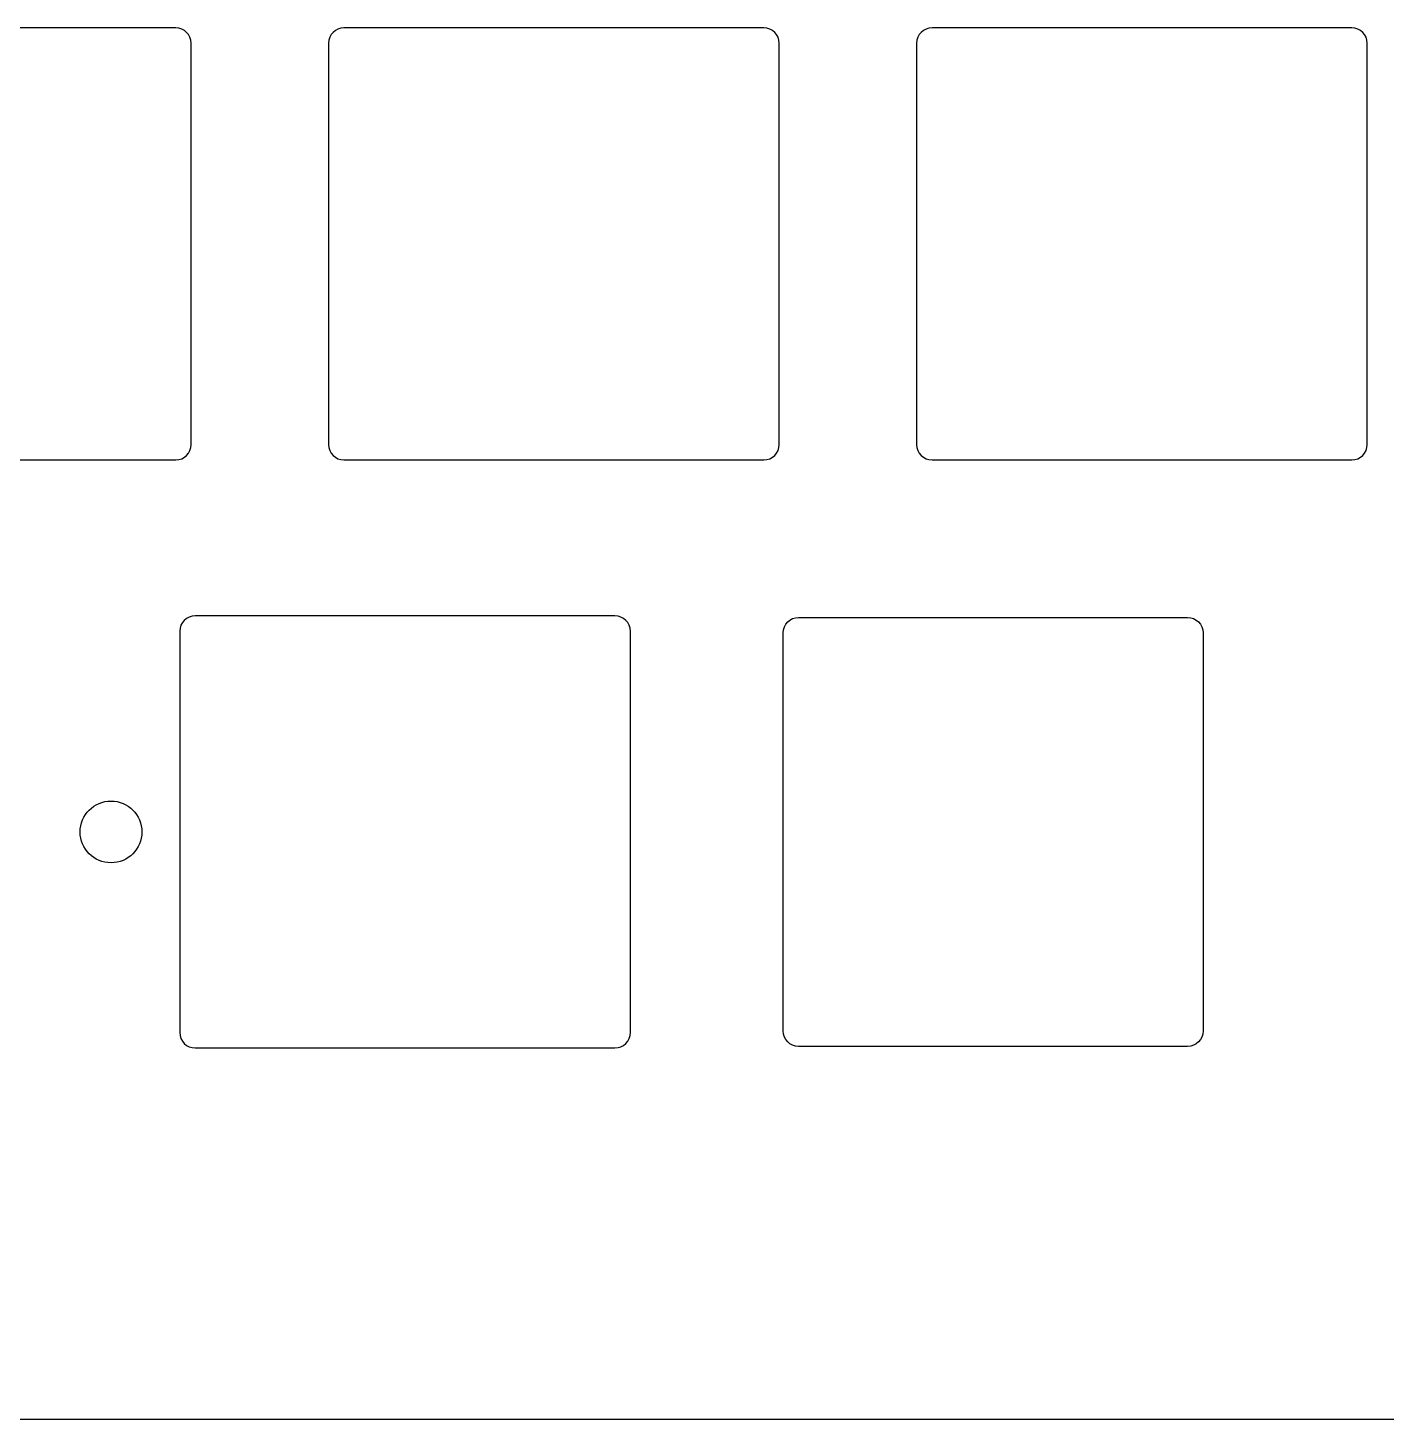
# Model space of a CAD drawing. Header units: millimetres. Extents: x -10 to 277, y -95 to 18.
# Drawn here: x 140.18 to 184.18, y -95.23 to -50.15 of the extents above; entities that cross this region are included whole.
import ezdxf

# ---------------------------------------------------------------- set-up
doc = ezdxf.new("R2010")
doc.units = ezdxf.units.MM
doc.header["$MEASUREMENT"] = 0
doc.layers.get('0').update_dxf_attribs({"linetype": 'CONTINUOUS'})
doc.layers.add('Edge.Cuts', color=53, linetype='CONTINUOUS')

msp = doc.modelspace()

# ---------------------------------------------------------------- linework, layer by layer
for points in [[(145.1, -69.7), (145.1, -82.7, 0.414212391), (145.6, -83.2), (159.2, -83.2, 0.414213562), (159.7, -82.7), (159.7, -69.7, 0.414213562), (159.2, -69.2), (145.6, -69.2, 0.414212391)], [(164.65, -82.65), (164.65, -69.75, -0.414213562), (165.15, -69.25), (177.75, -69.25, -0.414213562), (178.25, -69.75), (178.25, -82.65, -0.414213562), (177.75, -83.15), (165.15, -83.15, -0.414213562)]]:
    msp.add_lwpolyline(points, format="xyb", close=True)
msp.add_circle((142.875, -76.2), 1)
at = {"layer": 'Edge.Cuts', "linetype": 'Continuous'}
for p, q in [((144.971416, -50.15), (131.371416, -50.15)), ((164.021416, -50.15), (150.421416, -50.15)), ((183.071416, -50.15), (169.471416, -50.15)), ((145.471416, -63.65), (145.471416, -50.65)), ((149.921416, -50.65), (149.921416, -63.65)), ((164.521416, -63.65), (164.521416, -50.65)), ((168.971416, -50.65), (168.971416, -63.65)), ((183.571416, -63.65), (183.571416, -50.65)), ((131.371416, -64.15), (144.971416, -64.15)), ((150.421416, -64.15), (164.021416, -64.15)), ((169.471416, -64.15), (183.071416, -64.15)), ((52.325, -95.226), (214.375, -95.226))]:
    msp.add_line(p, q, dxfattribs=at)
at = {"layer": 'Edge.Cuts'}
for centre, start, end in [((144.971416, -50.65), 0, 90), ((150.421416, -50.65), 90, 180), ((164.021416, -50.65), 0, 90), ((169.471416, -50.65), 90, 180), ((183.071416, -50.65), 0, 90), ((144.971416, -63.65), 270, 0), ((150.421416, -63.65), 180, 270), ((164.021416, -63.65), 270, 0), ((169.471416, -63.65), 180, 270), ((183.071416, -63.65), 270, 0)]:
    msp.add_arc(centre, 0.5, start, end, dxfattribs=at)

doc.saveas('drawing.dxf')
